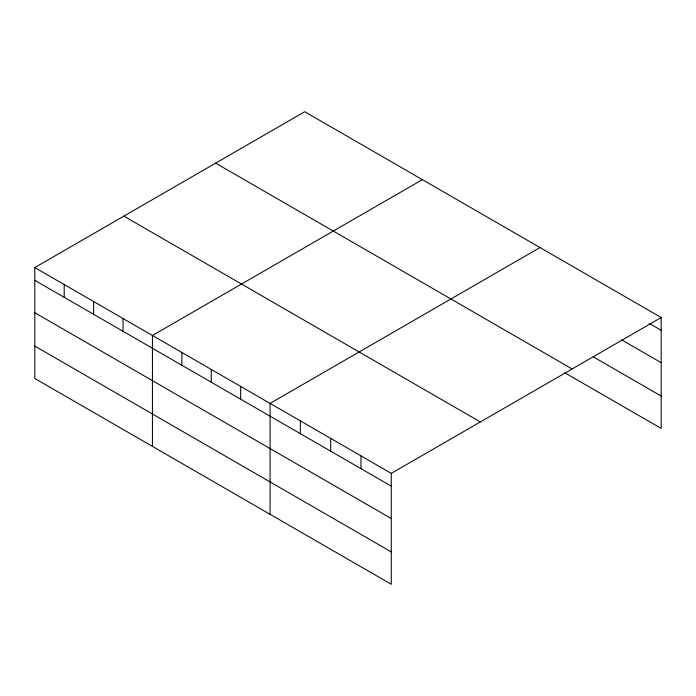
<?xml version="1.0" encoding="UTF-8"?>
<svg xmlns="http://www.w3.org/2000/svg" width="696" height="696" viewBox="0 0 696 696"><rect width="100%" height="100%" fill="white"/><g stroke="black" fill="none" stroke-linecap="round" stroke-linejoin="round"><path stroke-width="1.04" d="M391.282 518.537L391.282 473.367L34.8 267.56L34.8 378.467L391.282 584.283L391.282 518.537L34.8 312.721M564.787 372.778L661.2 428.44L661.2 317.533L304.717 111.717L34.8 267.56M422.359 179.638L152.441 335.472L152.441 446.38M539.992 247.559L270.083 403.393L270.083 514.3M391.282 473.367L661.2 317.533M649.264 323.431L661.2 330.322M621.719 339.909L661.2 362.703M593.253 356.83L661.2 396.067M215.647 163.142L572.129 368.958M123.871 216.134L480.353 421.941M34.8 280.34L391.282 486.156M34.8 346.086L391.282 551.902M360.98 455.871L360.98 468.66M330.678 438.384L330.678 451.165M300.376 420.889L300.376 433.678M240.668 386.41L240.668 399.2M211.262 369.437L211.262 382.217M181.847 352.454L181.847 365.243M123.027 318.498L123.027 331.279M93.621 301.516L93.621 314.305M64.206 284.534L64.206 297.322"/></g></svg>
